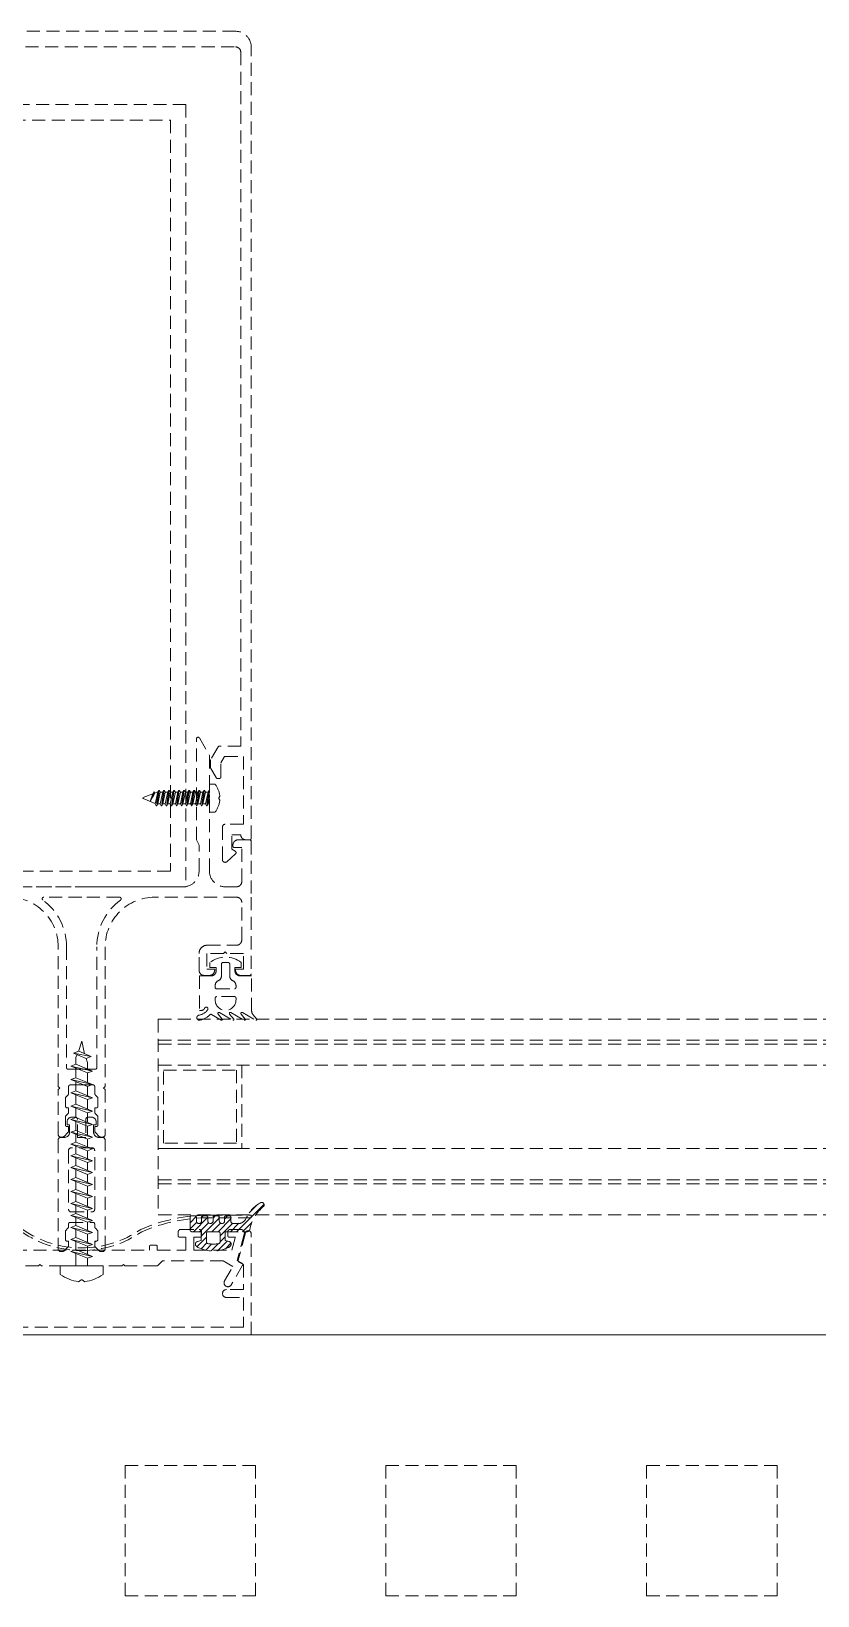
# Model space of a CAD drawing. Extents: x -1457 to 23780, y -2071 to 4205.
# Drawn here: x 4488.2 to 4503.28, y 315 to 345 of the extents above; entities that cross this region are included whole.
import ezdxf

# ---------------------------------------------------------------- set-up
doc = ezdxf.new("R2010")
doc.units = 0
doc.header["$MEASUREMENT"] = 0
doc.linetypes.add('HIDDEN', pattern=[0.375, 0.25, -0.125])
doc.layers.get('0').update_dxf_attribs({"color": 9, "lineweight": 9})
doc.layers.add('M-TEFRIS2-015', color=129, linetype='Continuous', lineweight=9)

# ---------------------------------------------------------------- blocks, each defined once
blk = doc.blocks.new('vid u')
at = {"lineweight": 5, "ltscale": 0.5}
for p, q in [((-18170.57, 6486.66), (-18169.57, 6487.03)), ((-18167.16, 6486.01), (-18170.57, 6486.66)), ((-18168.16, 6485.65), (-18170.57, 6486.66)), ((-18169.89, 6486.38), (-18170.1, 6485.93)), ((-18169.01, 6488.98), (-18169.59, 6487.02)), ((-18169.57, 6487.03), (-18167.16, 6486.01)), ((-18169.01, 6488.98), (-18168.46, 6486.56)), ((-18167.16, 6486.01), (-18168.16, 6485.65)), ((-18171.11, 6484.16), (-18170.11, 6484.53)), ((-18167.91, 6482.87), (-18171.11, 6484.16)), ((-18166.91, 6483.23), (-18171.11, 6484.16)), ((-18170.11, 6484.53), (-18170.11, 6485.84)), ((-18170.11, 6484.53), (-18166.91, 6483.23)), ((-18170.11, 6484.53), (-18166.91, 6483.23)), ((-18170.11, 6481.97), (-18170.11, 6483.76)), ((-18168.16, 6485.65), (-18167.93, 6484.98)), ((-18167.91, 6483.64), (-18167.91, 6484.91)), ((-18166.91, 6483.23), (-18167.91, 6482.87)), ((-18171.11, 6481.61), (-18170.11, 6481.97)), ((-18167.91, 6480.31), (-18171.11, 6481.61)), ((-18166.91, 6480.68), (-18171.11, 6481.61)), ((-18170.11, 6481.97), (-18166.91, 6480.68)), ((-18170.11, 6481.97), (-18166.91, 6480.68)), ((-18170.11, 6479.42), (-18170.11, 6481.2)), ((-18167.91, 6481.08), (-18167.91, 6482.87)), ((-18166.91, 6480.68), (-18167.91, 6480.31)), ((-18167.91, 6478.53), (-18167.91, 6480.31)), ((-18171.11, 6479.06), (-18170.11, 6479.42)), ((-18167.91, 6477.76), (-18171.11, 6479.06)), ((-18166.91, 6478.12), (-18171.11, 6479.06)), ((-18170.11, 6479.42), (-18166.91, 6478.12)), ((-18170.11, 6479.42), (-18166.91, 6478.12)), ((-18170.11, 6476.87), (-18170.11, 6478.65)), ((-18166.91, 6478.12), (-18167.91, 6477.76)), ((-18167.91, 6475.97), (-18167.91, 6477.76)), ((-18171.11, 6476.5), (-18170.11, 6476.87)), ((-18167.91, 6475.2), (-18171.11, 6476.5)), ((-18166.91, 6475.57), (-18171.11, 6476.5)), ((-18171.11, 6473.95), (-18170.11, 6474.31)), ((-18170.11, 6476.87), (-18166.91, 6475.57)), ((-18170.11, 6476.87), (-18166.91, 6475.57)), ((-18170.11, 6474.31), (-18170.11, 6476.1)), ((-18170.11, 6474.31), (-18166.91, 6473.01)), ((-18170.11, 6474.31), (-18166.91, 6473.01)), ((-18166.91, 6475.57), (-18167.91, 6475.2)), ((-18167.91, 6473.42), (-18167.91, 6475.2)), ((-18167.91, 6472.65), (-18171.11, 6473.95)), ((-18166.91, 6473.01), (-18171.11, 6473.95)), ((-18171.11, 6471.49), (-18170.11, 6471.86)), ((-18167.91, 6470.2), (-18171.11, 6471.49)), ((-18166.91, 6470.56), (-18171.11, 6471.49)), ((-18170.11, 6471.86), (-18170.11, 6473.54)), ((-18170.11, 6471.86), (-18166.91, 6470.56)), ((-18170.11, 6471.86), (-18166.91, 6470.56)), ((-18170.11, 6469.6), (-18170.11, 6471.14)), ((-18166.91, 6473.01), (-18167.91, 6472.65)), ((-18167.91, 6470.97), (-18167.91, 6472.65)), ((-18171.11, 6469.24), (-18170.11, 6469.6)), ((-18167.91, 6467.94), (-18171.11, 6469.24)), ((-18166.91, 6468.31), (-18171.11, 6469.24)), ((-18170.11, 6469.6), (-18166.91, 6468.31)), ((-18170.11, 6469.6), (-18166.91, 6468.31)), ((-18170.11, 6467.35), (-18170.11, 6468.89)), ((-18166.91, 6470.56), (-18167.91, 6470.2)), ((-18167.91, 6468.71), (-18167.91, 6470.2)), ((-18166.91, 6468.31), (-18167.91, 6467.94)), ((-18171.11, 6466.99), (-18170.11, 6467.35)), ((-18167.91, 6465.69), (-18171.11, 6466.99)), ((-18166.91, 6466.05), (-18171.11, 6466.99)), ((-18171.11, 6464.73), (-18170.11, 6465.1)), ((-18170.11, 6467.35), (-18166.91, 6466.05)), ((-18170.11, 6467.35), (-18166.91, 6466.05)), ((-18170.11, 6465.1), (-18170.11, 6466.63)), ((-18170.11, 6465.1), (-18166.91, 6463.8)), ((-18170.11, 6465.1), (-18166.91, 6463.8)), ((-18167.91, 6466.46), (-18167.91, 6467.94)), ((-18166.91, 6466.05), (-18167.91, 6465.69)), ((-18167.91, 6464.2), (-18167.91, 6465.69)), ((-18167.91, 6463.43), (-18171.11, 6464.73)), ((-18166.91, 6463.8), (-18171.11, 6464.73)), ((-18171.11, 6462.43), (-18170.11, 6462.8)), ((-18167.91, 6461.14), (-18171.11, 6462.43)), ((-18166.91, 6461.5), (-18171.11, 6462.43)), ((-18170.11, 6462.8), (-18170.11, 6464.38)), ((-18170.11, 6462.8), (-18166.91, 6461.5)), ((-18170.11, 6462.8), (-18166.91, 6461.5)), ((-18170.11, 6460.5), (-18170.11, 6462.03)), ((-18166.91, 6463.8), (-18167.91, 6463.43)), ((-18167.91, 6461.91), (-18167.91, 6463.43)), ((-18171.11, 6460.14), (-18170.11, 6460.5)), ((-18167.91, 6458.84), (-18171.11, 6460.14)), ((-18166.91, 6459.2), (-18171.11, 6460.14)), ((-18170.11, 6460.5), (-18166.91, 6459.2)), ((-18170.11, 6460.5), (-18166.91, 6459.2)), ((-18170.11, 6458.2), (-18170.11, 6459.73)), ((-18166.91, 6461.5), (-18167.91, 6461.14)), ((-18167.91, 6459.61), (-18167.91, 6461.14)), ((-18166.91, 6459.2), (-18167.91, 6458.84)), ((-18171.11, 6457.84), (-18170.11, 6458.2)), ((-18167.91, 6456.54), (-18171.11, 6457.84)), ((-18166.91, 6456.91), (-18171.11, 6457.84)), ((-18170.11, 6458.2), (-18166.91, 6456.91)), ((-18170.11, 6455.91), (-18170.11, 6457.44)), ((-18167.91, 6457.31), (-18167.91, 6458.84)), ((-18166.91, 6456.91), (-18167.91, 6456.54)), ((-18167.91, 6455.02), (-18167.91, 6456.54)), ((-18171.11, 6455.55), (-18170.11, 6455.91)), ((-18167.91, 6454.25), (-18171.11, 6455.55)), ((-18166.91, 6454.61), (-18171.11, 6455.55)), ((-18171.11, 6453.25), (-18170.11, 6453.61)), ((-18166.91, 6452.31), (-18171.11, 6453.25)), ((-18167.91, 6451.95), (-18171.11, 6453.25)), ((-18170.11, 6455.91), (-18166.91, 6454.61)), ((-18170.11, 6453.61), (-18170.11, 6455.14)), ((-18170.11, 6453.61), (-18166.91, 6452.31)), ((-18170.11, 6453.61), (-18166.91, 6452.31)), ((-18166.91, 6454.61), (-18167.91, 6454.25)), ((-18167.91, 6452.72), (-18167.91, 6454.25)), ((-18170.11, 6451.31), (-18171.11, 6450.94)), ((-18167.91, 6449.65), (-18171.11, 6450.94)), ((-18171.11, 6450.94), (-18166.91, 6450.01)), ((-18170.11, 6451.31), (-18170.11, 6452.84)), ((-18166.91, 6450.01), (-18170.11, 6451.31)), ((-18170.11, 6449.01), (-18170.11, 6450.54)), ((-18166.91, 6452.31), (-18167.91, 6451.95)), ((-18167.91, 6450.42), (-18167.91, 6451.95)), ((-18166.91, 6450.01), (-18167.91, 6449.65)), ((-18171.11, 6448.64), (-18170.11, 6449.01)), ((-18167.91, 6447.35), (-18171.11, 6448.64)), ((-18166.91, 6447.71), (-18171.11, 6448.64)), ((-18170.11, 6449.01), (-18166.91, 6447.71)), ((-18170.11, 6445.88), (-18170.11, 6448.24)), ((-18167.91, 6448.12), (-18167.91, 6449.65)), ((-18166.91, 6447.71), (-18167.91, 6447.35)), ((-18167.91, 6445.88), (-18167.91, 6447.35)), ((-18164.91, 6445.88), (-18173.11, 6445.88)), ((-18173.11, 6444.22), (-18173.11, 6445.88)), ((-18164.91, 6444.22), (-18164.91, 6445.88))]:
    blk.add_line(p, q, dxfattribs=at)
blk.add_lwpolyline([(-18169.59, 6442.85), (-18169.14, 6443.18), (-18168.89, 6443.18), (-18168.43, 6442.85)], dxfattribs=at)
for centre, radius, start, end in [((-18169.91, 6485.84), 0.2, 155.3251, 180), ((-18168.11, 6484.91), 0.2, 0, 19.1116), ((-18168.56, 6450.67), 7.89, 234.7573, 262.4905), ((-18169.46, 6450.67), 7.89, 277.5095, 305.2427)]:
    blk.add_arc(centre, radius, start, end, dxfattribs=at)

msp = doc.modelspace()

# ---------------------------------------------------------------- hatches: boundary and pattern name
at = {"layer": 'M-TEFRIS2-015', "linetype": 'HIDDEN', "lineweight": 0}
h = msp.add_hatch(dxfattribs=at)
h.set_pattern_fill('LINE', color=256, scale=0.666667, angle=585, style=0)
h.set_pattern_definition([(45, (4435.084096, 201.40813), (-0.058925565, 0.058925565), [])])
edge = h.paths.add_edge_path()
edge.add_arc((4492.891, 321.984), 0.625, 117.2, 157.3388)
edge.add_arc((4492.17, 322.298), 0.162, 270.1027, 332.96, ccw=False)
edge.add_line((4492.17, 322.137), (4492.089, 322.137))
edge.add_line((4492.089, 322.137), (4492.076, 322.137))
edge.add_line((4492.076, 322.137), (4492.068, 322.137))
edge.add_line((4492.068, 322.137), (4492.061, 322.139))
edge.add_line((4492.061, 322.139), (4492.054, 322.142))
edge.add_line((4492.054, 322.142), (4492.047, 322.146))
edge.add_line((4492.047, 322.146), (4492.04, 322.151))
edge.add_line((4492.04, 322.151), (4492.035, 322.158))
edge.add_line((4492.035, 322.158), (4492.031, 322.165))
edge.add_line((4492.031, 322.165), (4492.028, 322.172))
edge.add_line((4492.028, 322.172), (4492.026, 322.187))
edge.add_line((4492.026, 322.187), (4492.026, 322.262))
edge.add_line((4492.026, 322.262), (4492.025, 322.265))
edge.add_line((4492.025, 322.265), (4492.025, 322.268))
edge.add_line((4492.025, 322.268), (4492.024, 322.271))
edge.add_line((4492.024, 322.271), (4492.022, 322.274))
edge.add_line((4492.022, 322.274), (4492.02, 322.276))
edge.add_line((4492.02, 322.276), (4492.017, 322.279))
edge.add_line((4492.017, 322.279), (4492.014, 322.28))
edge.add_line((4492.014, 322.28), (4492.011, 322.281))
edge.add_line((4492.011, 322.281), (4492.006, 322.282))
edge.add_line((4492.006, 322.282), (4491.926, 322.282))
edge.add_line((4491.926, 322.282), (4491.923, 322.282))
edge.add_line((4491.923, 322.282), (4491.92, 322.281))
edge.add_line((4491.92, 322.281), (4491.917, 322.28))
edge.add_line((4491.917, 322.28), (4491.914, 322.279))
edge.add_line((4491.914, 322.279), (4491.911, 322.276))
edge.add_line((4491.911, 322.276), (4491.909, 322.274))
edge.add_line((4491.909, 322.274), (4491.908, 322.271))
edge.add_line((4491.908, 322.271), (4491.906, 322.268))
edge.add_line((4491.906, 322.268), (4491.906, 322.262))
edge.add_line((4491.906, 322.262), (4491.906, 322.187))
edge.add_line((4491.906, 322.187), (4491.905, 322.179))
edge.add_line((4491.905, 322.179), (4491.903, 322.172))
edge.add_line((4491.903, 322.172), (4491.9, 322.165))
edge.add_line((4491.9, 322.165), (4491.896, 322.158))
edge.add_line((4491.896, 322.158), (4491.891, 322.151))
edge.add_line((4491.891, 322.151), (4491.885, 322.146))
edge.add_line((4491.885, 322.146), (4491.878, 322.142))
edge.add_line((4491.878, 322.142), (4491.87, 322.139))
edge.add_line((4491.87, 322.139), (4491.856, 322.137))
edge.add_line((4491.856, 322.137), (4491.848, 322.137))
edge.add_line((4491.848, 322.137), (4491.841, 322.139))
edge.add_line((4491.841, 322.139), (4491.834, 322.142))
edge.add_line((4491.834, 322.142), (4491.827, 322.146))
edge.add_line((4491.827, 322.146), (4491.82, 322.151))
edge.add_line((4491.82, 322.151), (4491.815, 322.158))
edge.add_line((4491.815, 322.158), (4491.811, 322.165))
edge.add_line((4491.811, 322.165), (4491.808, 322.172))
edge.add_line((4491.808, 322.172), (4491.806, 322.187))
edge.add_line((4491.806, 322.187), (4491.806, 322.262))
edge.add_line((4491.806, 322.262), (4491.805, 322.265))
edge.add_line((4491.805, 322.265), (4491.805, 322.268))
edge.add_line((4491.805, 322.268), (4491.804, 322.271))
edge.add_line((4491.804, 322.271), (4491.802, 322.274))
edge.add_line((4491.802, 322.274), (4491.8, 322.276))
edge.add_line((4491.8, 322.276), (4491.797, 322.279))
edge.add_line((4491.797, 322.279), (4491.794, 322.28))
edge.add_line((4491.794, 322.28), (4491.791, 322.281))
edge.add_line((4491.791, 322.281), (4491.786, 322.282))
edge.add_line((4491.786, 322.282), (4491.706, 322.282))
edge.add_line((4491.706, 322.282), (4491.703, 322.282))
edge.add_line((4491.703, 322.282), (4491.7, 322.281))
edge.add_line((4491.7, 322.281), (4491.697, 322.28))
edge.add_line((4491.697, 322.28), (4491.694, 322.279))
edge.add_line((4491.694, 322.279), (4491.691, 322.276))
edge.add_line((4491.691, 322.276), (4491.689, 322.274))
edge.add_line((4491.689, 322.274), (4491.688, 322.271))
edge.add_line((4491.688, 322.271), (4491.686, 322.268))
edge.add_line((4491.686, 322.268), (4491.686, 322.262))
edge.add_line((4491.686, 322.262), (4491.686, 322.187))
edge.add_line((4491.686, 322.187), (4491.685, 322.179))
edge.add_line((4491.685, 322.179), (4491.683, 322.172))
edge.add_line((4491.683, 322.172), (4491.68, 322.165))
edge.add_line((4491.68, 322.165), (4491.676, 322.158))
edge.add_line((4491.676, 322.158), (4491.671, 322.151))
edge.add_line((4491.671, 322.151), (4491.665, 322.146))
edge.add_line((4491.665, 322.146), (4491.658, 322.142))
edge.add_line((4491.658, 322.142), (4491.65, 322.139))
edge.add_line((4491.65, 322.139), (4491.636, 322.137))
edge.add_line((4491.636, 322.137), (4491.628, 322.137))
edge.add_line((4491.628, 322.137), (4491.621, 322.139))
edge.add_line((4491.621, 322.139), (4491.614, 322.142))
edge.add_line((4491.614, 322.142), (4491.607, 322.146))
edge.add_line((4491.607, 322.146), (4491.6, 322.151))
edge.add_line((4491.6, 322.151), (4491.595, 322.158))
edge.add_line((4491.595, 322.158), (4491.591, 322.165))
edge.add_line((4491.591, 322.165), (4491.588, 322.172))
edge.add_line((4491.588, 322.172), (4491.586, 322.187))
edge.add_line((4491.586, 322.187), (4491.586, 322.262))
edge.add_line((4491.586, 322.262), (4491.585, 322.265))
edge.add_line((4491.585, 322.265), (4491.585, 322.268))
edge.add_line((4491.585, 322.268), (4491.584, 322.271))
edge.add_line((4491.584, 322.271), (4491.582, 322.274))
edge.add_line((4491.582, 322.274), (4491.58, 322.276))
edge.add_line((4491.58, 322.276), (4491.577, 322.279))
edge.add_line((4491.577, 322.279), (4491.574, 322.28))
edge.add_line((4491.574, 322.28), (4491.571, 322.281))
edge.add_line((4491.571, 322.281), (4491.566, 322.282))
edge.add_line((4491.566, 322.282), (4491.486, 322.282))
edge.add_line((4491.486, 322.282), (4491.483, 322.282))
edge.add_line((4491.483, 322.282), (4491.48, 322.281))
edge.add_line((4491.48, 322.281), (4491.477, 322.28))
edge.add_line((4491.477, 322.28), (4491.474, 322.279))
edge.add_line((4491.474, 322.279), (4491.471, 322.276))
edge.add_line((4491.471, 322.276), (4491.469, 322.274))
edge.add_line((4491.469, 322.274), (4491.468, 322.271))
edge.add_line((4491.468, 322.271), (4491.466, 322.268))
edge.add_line((4491.466, 322.268), (4491.466, 322.262))
edge.add_line((4491.466, 322.262), (4491.466, 322.187))
edge.add_line((4491.466, 322.187), (4491.465, 322.179))
edge.add_line((4491.465, 322.179), (4491.463, 322.172))
edge.add_line((4491.463, 322.172), (4491.46, 322.165))
edge.add_line((4491.46, 322.165), (4491.456, 322.158))
edge.add_line((4491.456, 322.158), (4491.451, 322.151))
edge.add_line((4491.451, 322.151), (4491.445, 322.146))
edge.add_line((4491.445, 322.146), (4491.438, 322.142))
edge.add_line((4491.438, 322.142), (4491.43, 322.139))
edge.add_line((4491.43, 322.139), (4491.416, 322.137))
edge.add_line((4491.416, 322.137), (4491.408, 322.137))
edge.add_line((4491.408, 322.137), (4491.401, 322.139))
edge.add_line((4491.401, 322.139), (4491.394, 322.142))
edge.add_line((4491.394, 322.142), (4491.387, 322.146))
edge.add_line((4491.387, 322.146), (4491.38, 322.151))
edge.add_line((4491.38, 322.151), (4491.375, 322.158))
edge.add_line((4491.375, 322.158), (4491.371, 322.165))
edge.add_line((4491.371, 322.165), (4491.368, 322.172))
edge.add_line((4491.368, 322.172), (4491.366, 322.187))
edge.add_line((4491.366, 322.187), (4491.366, 322.262))
edge.add_line((4491.366, 322.262), (4491.365, 322.265))
edge.add_line((4491.365, 322.265), (4491.365, 322.268))
edge.add_line((4491.365, 322.268), (4491.364, 322.271))
edge.add_line((4491.364, 322.271), (4491.362, 322.274))
edge.add_line((4491.362, 322.274), (4491.36, 322.276))
edge.add_line((4491.36, 322.276), (4491.357, 322.279))
edge.add_line((4491.357, 322.279), (4491.354, 322.28))
edge.add_line((4491.354, 322.28), (4491.351, 322.281))
edge.add_line((4491.351, 322.281), (4491.346, 322.282))
edge.add_line((4491.346, 322.282), (4491.266, 322.282))
edge.add_line((4491.266, 322.282), (4491.263, 322.282))
edge.add_line((4491.263, 322.282), (4491.26, 322.282))
edge.add_line((4491.26, 322.282), (4491.257, 322.28))
edge.add_line((4491.257, 322.28), (4491.254, 322.279))
edge.add_line((4491.254, 322.279), (4491.251, 322.277))
edge.add_line((4491.251, 322.277), (4491.249, 322.274))
edge.add_line((4491.249, 322.274), (4491.248, 322.271))
edge.add_line((4491.248, 322.271), (4491.246, 322.268))
edge.add_line((4491.246, 322.268), (4491.246, 322.262))
edge.add_line((4491.246, 322.262), (4491.246, 322.011))
edge.add_arc((4491.276, 322.011), 0.03, 180, 270)
edge.add_line((4491.276, 321.981), (4491.46, 321.981))
edge.add_line((4491.46, 321.981), (4491.46, 321.811))
edge.add_line((4491.46, 321.811), (4491.385, 321.791))
edge.add_arc((4491.397, 321.743), 0.05, 104.5985, 212.0394)
edge.add_arc((4491.44, 321.769), 0.1, 212.0394, 243.6122)
edge.add_arc((4491.69, 322.273), 0.662, 243.6122, 296.3878)
edge.add_arc((4491.94, 321.769), 0.1, 296.3878, 327.9606)
edge.add_arc((4491.982, 321.743), 0.05, 327.9606, 435.4015)
edge.add_line((4491.995, 321.791), (4491.92, 321.811))
edge.add_line((4491.92, 321.811), (4491.92, 321.981))
edge.add_line((4491.92, 321.981), (4492.34, 321.981))
edge.add_arc((4492.34, 322.031), 0.05, 270, 346.8402)
edge.add_arc((4493.138, 321.875), 0.763, 128.6618, 169.1202, ccw=False)
edge.add_arc((4492.618, 322.493), 0.0486, 333.0293, 465.4317)
edge = h.paths.add_edge_path(flags=16)
edge.add_arc((4491.79, 321.783), 0.03, 280.824, 360)
edge.add_line((4491.82, 321.783), (4491.82, 321.951))
edge.add_arc((4491.79, 321.951), 0.03, 360, 450)
edge.add_line((4491.79, 321.981), (4491.59, 321.981))
edge.add_arc((4491.59, 321.951), 0.03, 90, 180)
edge.add_line((4491.56, 321.951), (4491.56, 321.783))
edge.add_arc((4491.59, 321.783), 0.03, 180, 259.176)
edge.add_arc((4491.69, 322.306), 0.562, 259.176, 280.824)

# ---------------------------------------------------------------- linework, layer by layer
for p, q in [((4490.342, 330.295), (4490.349, 330.305)), ((4490.349, 330.305), (4490.529, 330.379)), ((4490.569, 330.393), (4490.481, 330.227)), ((4490.481, 330.227), (4490.529, 330.379)), ((4490.549, 330.414), (4490.527, 330.315)), ((4490.527, 330.315), (4490.541, 330.341)), ((4490.529, 330.379), (4490.549, 330.414)), ((4490.541, 330.341), (4490.557, 330.414)), ((4490.549, 330.414), (4490.557, 330.414)), ((4490.557, 330.414), (4490.569, 330.393)), ((4490.569, 330.393), (4490.608, 330.407)), ((4490.577, 330.183), (4490.625, 330.407)), ((4490.645, 330.441), (4490.597, 330.148)), ((4490.605, 330.148), (4490.653, 330.441)), ((4490.608, 330.407), (4490.625, 330.407)), ((4490.625, 330.407), (4490.645, 330.441)), ((4490.645, 330.441), (4490.653, 330.441)), ((4490.653, 330.441), (4490.673, 330.407)), ((4490.673, 330.183), (4490.722, 330.407)), ((4490.673, 330.407), (4490.722, 330.407)), ((4490.742, 330.441), (4490.693, 330.148)), ((4490.701, 330.148), (4490.75, 330.441)), ((4490.77, 330.407), (4490.721, 330.183)), ((4490.722, 330.407), (4490.742, 330.441)), ((4490.75, 330.441), (4490.742, 330.441)), ((4490.75, 330.441), (4490.77, 330.407)), ((4490.77, 330.183), (4490.818, 330.407)), ((4490.77, 330.407), (4490.818, 330.407)), ((4490.838, 330.441), (4490.79, 330.148)), ((4490.798, 330.148), (4490.846, 330.441)), ((4490.818, 330.407), (4490.838, 330.441)), ((4490.866, 330.407), (4490.818, 330.183)), ((4490.846, 330.441), (4490.838, 330.441)), ((4490.846, 330.441), (4490.866, 330.407)), ((4490.915, 330.407), (4490.866, 330.407)), ((4490.866, 330.183), (4490.915, 330.407)), ((4490.935, 330.441), (4490.886, 330.148)), ((4490.894, 330.148), (4490.943, 330.441)), ((4490.963, 330.407), (4490.914, 330.183)), ((4490.915, 330.407), (4490.935, 330.441)), ((4490.943, 330.441), (4490.935, 330.441)), ((4490.943, 330.441), (4490.963, 330.407)), ((4490.963, 330.183), (4491.011, 330.407)), ((4490.963, 330.407), (4491.011, 330.407)), ((4491.031, 330.441), (4490.983, 330.148)), ((4490.991, 330.148), (4491.039, 330.441)), ((4491.011, 330.407), (4491.031, 330.441)), ((4491.059, 330.407), (4491.011, 330.183)), ((4491.031, 330.441), (4491.039, 330.441)), ((4491.039, 330.441), (4491.059, 330.407)), ((4491.059, 330.407), (4491.107, 330.407)), ((4491.059, 330.183), (4491.107, 330.407)), ((4491.127, 330.441), (4491.079, 330.148)), ((4491.087, 330.148), (4491.135, 330.441)), ((4491.107, 330.407), (4491.127, 330.441)), ((4491.155, 330.407), (4491.107, 330.183)), ((4491.135, 330.441), (4491.127, 330.441)), ((4491.135, 330.441), (4491.155, 330.407)), ((4491.344, 330.407), (4491.155, 330.407)), ((4491.156, 330.183), (4491.204, 330.407)), ((4491.224, 330.441), (4491.176, 330.148)), ((4491.184, 330.148), (4491.232, 330.441)), ((4491.204, 330.407), (4491.224, 330.441)), ((4491.252, 330.407), (4491.204, 330.183)), ((4491.224, 330.441), (4491.232, 330.441)), ((4491.232, 330.441), (4491.252, 330.407)), ((4491.252, 330.183), (4491.3, 330.407)), ((4491.252, 330.407), (4491.3, 330.407)), ((4491.32, 330.441), (4491.272, 330.148)), ((4491.28, 330.148), (4491.328, 330.441)), ((4491.3, 330.407), (4491.32, 330.441)), ((4491.348, 330.407), (4491.3, 330.183)), ((4491.32, 330.441), (4491.328, 330.441)), ((4491.328, 330.441), (4491.348, 330.407)), ((4491.348, 330.407), (4491.397, 330.407)), ((4491.349, 330.183), (4491.397, 330.407)), ((4491.417, 330.441), (4491.369, 330.148)), ((4491.377, 330.148), (4491.425, 330.441)), ((4491.397, 330.407), (4491.417, 330.441)), ((4491.445, 330.407), (4491.397, 330.183)), ((4491.417, 330.441), (4491.425, 330.441)), ((4491.425, 330.441), (4491.445, 330.407)), ((4491.445, 330.407), (4491.493, 330.407)), ((4491.445, 330.183), (4491.493, 330.407)), ((4491.513, 330.441), (4491.465, 330.148)), ((4491.473, 330.148), (4491.521, 330.441)), ((4491.493, 330.407), (4491.513, 330.441)), ((4491.541, 330.407), (4491.493, 330.183)), ((4491.513, 330.441), (4491.521, 330.441)), ((4491.521, 330.441), (4491.541, 330.407)), ((4491.541, 330.407), (4491.59, 330.407)), ((4491.541, 330.183), (4491.59, 330.407)), ((4491.61, 330.441), (4491.561, 330.148)), ((4491.569, 330.148), (4491.617, 330.435)), ((4491.617, 330.309), (4491.589, 330.183)), ((4491.59, 330.407), (4491.61, 330.441)), ((4491.61, 330.441), (4491.617, 330.441)), ((4491.726, 330.565), (4491.617, 330.565)), ((4491.617, 330.024), (4491.617, 330.565)), ((4490.349, 330.285), (4490.342, 330.295)), ((4490.579, 330.193), (4490.349, 330.285)), ((4490.577, 330.183), (4490.579, 330.193)), ((4490.597, 330.148), (4490.577, 330.183)), ((4490.605, 330.148), (4490.597, 330.148)), ((4490.625, 330.183), (4490.605, 330.148)), ((4490.673, 330.183), (4490.625, 330.183)), ((4490.693, 330.148), (4490.673, 330.183)), ((4490.701, 330.148), (4490.693, 330.148)), ((4490.721, 330.183), (4490.701, 330.148)), ((4490.721, 330.183), (4490.701, 330.148)), ((4490.77, 330.183), (4490.721, 330.183)), ((4490.79, 330.148), (4490.77, 330.183)), ((4490.798, 330.148), (4490.79, 330.148)), ((4490.818, 330.183), (4490.798, 330.148)), ((4490.818, 330.183), (4490.798, 330.148)), ((4490.866, 330.183), (4490.818, 330.183)), ((4490.886, 330.148), (4490.866, 330.183)), ((4490.894, 330.148), (4490.886, 330.148)), ((4490.914, 330.183), (4490.894, 330.148)), ((4490.914, 330.183), (4490.894, 330.148)), ((4490.914, 330.183), (4490.963, 330.183)), ((4490.983, 330.148), (4490.963, 330.183)), ((4490.991, 330.148), (4490.983, 330.148)), ((4491.011, 330.183), (4490.991, 330.148)), ((4491.011, 330.183), (4490.991, 330.148)), ((4491.059, 330.183), (4491.011, 330.183)), ((4491.079, 330.148), (4491.059, 330.183)), ((4491.087, 330.148), (4491.079, 330.148)), ((4491.107, 330.183), (4491.087, 330.148)), ((4491.107, 330.183), (4491.087, 330.148)), ((4491.156, 330.183), (4491.107, 330.183)), ((4491.156, 330.183), (4491.107, 330.183)), ((4491.176, 330.148), (4491.156, 330.183)), ((4491.184, 330.148), (4491.176, 330.148)), ((4491.204, 330.183), (4491.184, 330.148)), ((4491.204, 330.183), (4491.184, 330.148)), ((4491.204, 330.183), (4491.392, 330.183)), ((4491.252, 330.183), (4491.204, 330.183)), ((4491.252, 330.183), (4491.204, 330.183)), ((4491.272, 330.148), (4491.252, 330.183)), ((4491.28, 330.148), (4491.272, 330.148)), ((4491.3, 330.183), (4491.28, 330.148)), ((4491.3, 330.183), (4491.28, 330.148)), ((4491.349, 330.183), (4491.3, 330.183)), ((4491.349, 330.183), (4491.3, 330.183)), ((4491.369, 330.148), (4491.349, 330.183)), ((4491.377, 330.148), (4491.369, 330.148)), ((4491.397, 330.183), (4491.377, 330.148)), ((4491.397, 330.183), (4491.377, 330.148)), ((4491.445, 330.183), (4491.397, 330.183)), ((4491.465, 330.148), (4491.445, 330.183)), ((4491.473, 330.148), (4491.465, 330.148)), ((4491.493, 330.183), (4491.473, 330.148)), ((4491.493, 330.183), (4491.473, 330.148)), ((4491.493, 330.183), (4491.541, 330.183)), ((4491.561, 330.148), (4491.541, 330.183)), ((4491.569, 330.148), (4491.561, 330.148)), ((4491.589, 330.183), (4491.569, 330.148)), ((4491.589, 330.183), (4491.569, 330.148)), ((4491.589, 330.183), (4491.617, 330.183)), ((4491.726, 330.024), (4491.617, 330.024)), ((4490.636, 326.053), (4490.636, 322.301)), ((4490.636, 326.053), (4613.795, 326.053)), ((4490.636, 325.653), (4613.795, 325.653)), ((4490.636, 325.577), (4613.795, 325.577)), ((4490.636, 325.177), (4613.795, 325.177)), ((4488.886, 324.079), (4488.886, 324.029)), ((4488.886, 324.029), (4488.936, 324.029)), ((4488.936, 324.029), (4488.936, 323.889)), ((4489.036, 324.179), (4488.986, 324.179)), ((4489.086, 323.789), (4489.086, 324.129)), ((4489.246, 324.129), (4489.246, 323.789)), ((4489.346, 324.179), (4489.296, 324.179)), ((4489.396, 323.889), (4489.396, 324.029)), ((4489.396, 324.029), (4489.446, 324.029)), ((4489.446, 324.029), (4489.446, 324.079)), ((4488.716, 323.739), (4488.716, 321.649)), ((4488.836, 323.789), (4488.766, 323.789)), ((4489.246, 323.789), (4489.086, 323.789)), ((4489.566, 323.789), (4489.496, 323.789)), ((4489.616, 321.649), (4489.616, 323.739)), ((4488.916, 323.539), (4488.916, 322.409)), ((4489.366, 323.589), (4488.966, 323.589)), ((4489.416, 322.409), (4489.416, 323.539)), ((4490.636, 323.577), (4613.795, 323.577)), ((4490.636, 322.977), (4613.795, 322.977)), ((4490.636, 322.901), (4613.795, 322.901)), ((4488.966, 322.359), (4489.366, 322.359)), ((4490.636, 322.301), (4613.795, 322.301)), ((4488.856, 321.999), (4488.902, 322.045)), ((4488.856, 321.829), (4488.856, 321.999)), ((4488.916, 322.08), (4488.916, 322.129)), ((4488.946, 322.159), (4489.386, 322.159)), ((4489.416, 322.129), (4489.416, 322.08)), ((4489.431, 322.045), (4489.476, 321.999)), ((4489.476, 321.999), (4489.476, 321.829)), ((4488.831, 321.614), (4488.902, 321.685)), ((4488.916, 321.799), (4488.886, 321.799)), ((4488.916, 321.72), (4488.916, 321.799)), ((4489.446, 321.799), (4489.416, 321.799)), ((4489.416, 321.799), (4489.416, 321.72)), ((4489.416, 321.779), (4489.436, 321.799)), ((4489.431, 321.685), (4489.502, 321.614)), ((4488.766, 321.599), (4488.796, 321.599)), ((4489.537, 321.599), (4489.566, 321.599)), ((4025.505, 320), (4787.5, 320)), ((4787.5, 320), (4025.505, 320)), ((4490, 320), (4490, 320)), ((4492.5, 320), (4492.5, 320)), ((4495, 320), (4495, 320)), ((4497.5, 320), (4497.5, 320)), ((4500, 320), (4500, 320)), ((4502.5, 320), (4502.5, 320)), ((4490, 317.5), (4492.5, 317.5)), ((4490, 315), (4490, 317.5)), ((4492.5, 315), (4492.5, 317.5)), ((4495, 317.5), (4497.5, 317.5)), ((4495, 315), (4495, 317.5)), ((4497.5, 315), (4497.5, 317.5)), ((4500, 317.5), (4502.5, 317.5)), ((4500, 315), (4500, 317.5)), ((4502.5, 315), (4502.5, 317.5)), ((4490, 315), (4492.5, 315)), ((4495, 315), (4497.5, 315)), ((4500, 315), (4502.5, 315))]:
    msp.add_line(p, q, dxfattribs=at)
for points in [[(4486.217, 344.7), (4492.117, 344.7), (4492.117, 344.7, -0.414214), (4492.217, 344.6), (4492.217, 331.293), (4491.81, 331.293, 0.267949), (4491.784, 331.278), (4491.641, 331.03, 0.131652), (4491.637, 331.015), (4491.637, 330.881, 0.131652), (4491.641, 330.866), (4491.743, 330.688, 0.267949), (4491.769, 330.673), (4491.807, 330.673, 0.414214), (4491.837, 330.703), (4491.837, 330.969), (4491.908, 331.093), (4492.267, 331.093), (4492.267, 329.793), (4491.917, 329.793, 0.414214), (4491.867, 329.743), (4491.867, 329.113, 0.650971), (4491.95, 329.076), (4492.117, 329.227, 0.508142), (4492.112, 329.275), (4492.047, 329.313), (4492.047, 329.593), (4492.217, 329.593, 0.432363), (4492.317, 329.495), (4492.387, 329.495, 0.477393), (4492.417, 329.523), (4492.417, 344.7, 0.414214), (4492.117, 345), (4492.117, 345), (4486.217, 345, 0.414214)], [(4487.217, 328.595), (4489.167, 328.595), (4491.117, 328.595, 0.414214), (4491.417, 328.895), (4491.417, 329.395), (4491.367, 329.497), (4491.367, 331.433, -0.767327), (4491.423, 331.448), (4491.617, 331.112), (4491.617, 330.325), (4491.587, 330.295), (4491.617, 330.265), (4491.617, 328.895, 0.414214), (4491.917, 328.595), (4492.137, 328.595, 0.414214), (4492.237, 328.695), (4492.237, 329.345), (4492.097, 329.345, -0.414214), (4492.067, 329.375), (4492.067, 329.395, -0.414214), (4492.167, 329.495), (4492.387, 329.495, -0.414214), (4492.417, 329.465), (4492.417, 328.395), (4492.417, 326.925, -0.414214), (4492.387, 326.895), (4492.217, 326.895, -0.414214), (4492.117, 326.995), (4492.117, 327.015), (4492.267, 327.015), (4492.267, 327.315), (4491.947, 327.315), (4491.917, 327.345), (4491.887, 327.315), (4491.567, 327.315), (4491.567, 327.015), (4491.717, 327.015), (4491.717, 326.995, -0.414214), (4491.617, 326.895), (4491.517, 326.895, -0.414214), (4491.417, 326.995), (4491.417, 327.315, -0.414214), (4491.577, 327.475), (4492.137, 327.475, 0.414214), (4492.237, 327.575), (4492.237, 328.295, 0.414214), (4492.137, 328.395), (4490.567, 328.395, 0.414214), (4489.617, 327.445), (4489.617, 324.765), (4489.587, 324.735), (4489.617, 324.705), (4489.617, 323.845, -0.414214), (4489.567, 323.795), (4489.537, 323.795, -0.198912), (4489.502, 323.809), (4489.431, 323.88, -0.198912), (4489.417, 323.916), (4489.417, 323.995), (4489.447, 323.995, 0.414214), (4489.477, 324.025), (4489.477, 324.195), (4489.431, 324.24, -0.198912), (4489.417, 324.276), (4489.417, 324.355), (4489.447, 324.355, 0.414214), (4489.477, 324.385), (4489.477, 324.555), (4489.431, 324.6, -0.198912), (4489.417, 324.636), (4489.417, 324.765, 0.414214), (4489.387, 324.795), (4489.167, 324.795), (4488.947, 324.795, 0.414214), (4488.917, 324.765), (4488.917, 324.636, -0.198912), (4488.902, 324.6), (4488.857, 324.555), (4488.857, 324.385, 0.414214), (4488.887, 324.355), (4488.917, 324.355), (4488.917, 324.276, -0.198912), (4488.902, 324.24), (4488.857, 324.195), (4488.857, 324.025, 0.414214), (4488.887, 323.995), (4488.917, 323.995), (4488.917, 323.916, -0.198912), (4488.902, 323.88), (4488.831, 323.809, -0.198912), (4488.796, 323.795), (4488.767, 323.795, -0.414214), (4488.717, 323.845), (4488.717, 324.705), (4488.747, 324.735), (4488.717, 324.765), (4488.717, 327.445, 0.414214), (4487.767, 328.395)], [(4492.417, 322.298), (4492.417, 322.248), (4491.618, 322.248, 0.10228), (4490.322, 321.98, -0.152313), (4489.167, 321.62, -0.152313), (4488.011, 321.98, 0.159108), (4487.322, 322.248), (4486.144, 322.248), (4486.144, 322.298), (4487.323, 322.298, -0.158967), (4488.041, 322.02, 0.152054), (4489.167, 321.67, 0.152944), (4490.298, 322.024, -0.10266), (4491.618, 322.298), (4492.417, 322.298)], [(4487.867, 321.624), (4490.467, 321.624), (4490.467, 321.694, -0.414214), (4490.497, 321.724), (4490.587, 321.724, -0.414214), (4490.617, 321.694), (4490.617, 321.624), (4491.167, 321.624), (4491.167, 321.874), (4491.047, 321.874, -0.414214), (4491.017, 321.904), (4491.017, 321.974, -0.414214), (4491.067, 322.024), (4491.417, 322.024, -0.414214), (4491.467, 321.974), (4491.467, 321.904, -0.414214), (4491.437, 321.874), (4491.317, 321.874), (4491.317, 321.624), (4492.047, 321.624), (4492.114, 321.874), (4491.997, 321.874, -0.414214), (4491.967, 321.904), (4491.967, 321.974, -0.414214), (4492.017, 322.024), (4492.212, 322.024, -0.493145), (4492.284, 321.93), (4492.15, 321.43), (4492.242, 321.377, -0.414214), (4492.253, 321.336), (4492.036, 320.962, -1), (4491.907, 321.037), (4492.068, 321.316), (4491.88, 321.424), (4490.717, 321.424), (4490.625, 321.333, -0.198912), (4490.604, 321.324), (4489.997, 321.324), (4489.967, 321.354), (4489.937, 321.324), (4489.167, 321.324), (4488.397, 321.324), (4488.367, 321.354), (4488.337, 321.324), (4487.729, 321.324, -0.198912)]]:
    msp.add_lwpolyline(points, format="xyb", dxfattribs=at)
for points in [[(4487.167, 343.595), (4491.167, 343.595), (4491.167, 328.595), (4487.167, 328.595)], [(4487.467, 343.295), (4490.867, 343.295), (4490.867, 328.895), (4487.467, 328.895)], [(4490.636, 323.577), (4490.636, 325.177), (4492.236, 325.177), (4492.236, 323.577)], [(4490.736, 323.677), (4490.736, 325.077), (4492.136, 325.077), (4492.136, 323.677)]]:
    msp.add_lwpolyline(points, close=True, dxfattribs=at)
for points in [[(4490.673, 330.407), (4490.625, 330.183)], [(4491.817, 330.333), (4491.794, 330.303), (4491.794, 330.287), (4491.817, 330.257)]]:
    msp.add_lwpolyline(points, dxfattribs=at)
for points in [[(4489.427, 325.095, 0.414214), (4489.457, 325.125), (4489.457, 327.445, -0.239182), (4489.911, 328.341, 0.725247), (4489.893, 328.395), (4489.167, 328.395), (4488.44, 328.395, 0.725247), (4488.422, 328.341, -0.239182), (4488.877, 327.445), (4488.877, 325.125, 0.414214), (4488.907, 325.095), (4489.167, 325.095)], [(4492.206, 326.885, -0.414214), (4492.106, 326.985), (4492.106, 327.045), (4492.226, 327.045), (4492.226, 327.145, 0.333333), (4491.626, 327.145), (4491.626, 327.045), (4491.746, 327.045), (4491.746, 326.985, -0.414214), (4491.646, 326.885), (4491.426, 326.885), (4491.426, 326.225), (4491.465, 326.225, 0.307685), (4491.525, 326.266, -1.128702), (4491.582, 326.235, -0.201212), (4491.424, 326.135, 0.978531), (4491.425, 326.035, 0.1613), (4491.631, 326.145, -0.307572), (4491.653, 326.147), (4491.844, 326.037, 0.8391), (4491.863, 326.059), (4491.784, 326.154, -0.8391), (4491.809, 326.184), (4492.064, 326.037, 0.8391), (4492.083, 326.059), (4492.004, 326.154, -0.8391), (4492.029, 326.184), (4492.284, 326.037, 0.8391), (4492.303, 326.059), (4492.224, 326.154, -0.8391), (4492.249, 326.184), (4492.504, 326.037, 0.8391), (4492.523, 326.059), (4492.449, 326.147, -0.176327), (4492.426, 326.212), (4492.426, 326.885)], [(4492.006, 326.885), (4492.006, 327.111, 0.375047), (4491.98, 327.141, 0.067879), (4491.871, 327.141, 0.375047), (4491.846, 327.111), (4491.846, 326.885, -0.298217), (4491.786, 326.793, 0.298217), (4491.726, 326.701), (4491.726, 326.668, 0.414214), (4491.756, 326.638), (4492.096, 326.638, 0.414214), (4492.126, 326.668), (4492.126, 326.701, 0.298217), (4492.066, 326.793, -0.298217)], [(4491.726, 326.458), (4491.726, 326.425, 1), (4492.126, 326.425), (4492.126, 326.458, 0.414214), (4492.096, 326.488), (4491.756, 326.488, 0.414214)], [(4492.605, 322.54, 0.176952), (4492.314, 322.225, -0.281357), (4492.17, 322.137), (4492.089, 322.137), (4492.076, 322.137), (4492.068, 322.137), (4492.061, 322.139), (4492.054, 322.142), (4492.047, 322.146), (4492.04, 322.151), (4492.035, 322.158), (4492.031, 322.165), (4492.028, 322.172), (4492.026, 322.187), (4492.026, 322.262), (4492.025, 322.265), (4492.025, 322.268), (4492.024, 322.271), (4492.022, 322.274), (4492.02, 322.276), (4492.017, 322.279), (4492.014, 322.28), (4492.011, 322.281), (4492.006, 322.282), (4491.926, 322.282), (4491.923, 322.282), (4491.92, 322.281), (4491.917, 322.28), (4491.914, 322.279), (4491.911, 322.276), (4491.909, 322.274), (4491.908, 322.271), (4491.906, 322.268), (4491.906, 322.262), (4491.906, 322.187), (4491.905, 322.179), (4491.903, 322.172), (4491.9, 322.165), (4491.896, 322.158), (4491.891, 322.151), (4491.885, 322.146), (4491.878, 322.142), (4491.87, 322.139), (4491.856, 322.137), (4491.848, 322.137), (4491.841, 322.139), (4491.834, 322.142), (4491.827, 322.146), (4491.82, 322.151), (4491.815, 322.158), (4491.811, 322.165), (4491.808, 322.172), (4491.806, 322.187), (4491.806, 322.262), (4491.805, 322.265), (4491.805, 322.268), (4491.804, 322.271), (4491.802, 322.274), (4491.8, 322.276), (4491.797, 322.279), (4491.794, 322.28), (4491.791, 322.281), (4491.786, 322.282), (4491.706, 322.282), (4491.703, 322.282), (4491.7, 322.281), (4491.697, 322.28), (4491.694, 322.279), (4491.691, 322.276), (4491.689, 322.274), (4491.688, 322.271), (4491.686, 322.268), (4491.686, 322.262), (4491.686, 322.187), (4491.685, 322.179), (4491.683, 322.172), (4491.68, 322.165), (4491.676, 322.158), (4491.671, 322.151), (4491.665, 322.146), (4491.658, 322.142), (4491.65, 322.139), (4491.636, 322.137), (4491.628, 322.137), (4491.621, 322.139), (4491.614, 322.142), (4491.607, 322.146), (4491.6, 322.151), (4491.595, 322.158), (4491.591, 322.165), (4491.588, 322.172), (4491.586, 322.187), (4491.586, 322.262), (4491.585, 322.265), (4491.585, 322.268), (4491.584, 322.271), (4491.582, 322.274), (4491.58, 322.276), (4491.577, 322.279), (4491.574, 322.28), (4491.571, 322.281), (4491.566, 322.282), (4491.486, 322.282), (4491.483, 322.282), (4491.48, 322.281), (4491.477, 322.28), (4491.474, 322.279), (4491.471, 322.276), (4491.469, 322.274), (4491.468, 322.271), (4491.466, 322.268), (4491.466, 322.262), (4491.466, 322.187), (4491.465, 322.179), (4491.463, 322.172), (4491.46, 322.165), (4491.456, 322.158), (4491.451, 322.151), (4491.445, 322.146), (4491.438, 322.142), (4491.43, 322.139), (4491.416, 322.137), (4491.408, 322.137), (4491.401, 322.139), (4491.394, 322.142), (4491.387, 322.146), (4491.38, 322.151), (4491.375, 322.158), (4491.371, 322.165), (4491.368, 322.172), (4491.366, 322.187), (4491.366, 322.262), (4491.365, 322.265), (4491.365, 322.268), (4491.364, 322.271), (4491.362, 322.274), (4491.36, 322.276), (4491.357, 322.279), (4491.354, 322.28), (4491.351, 322.281), (4491.346, 322.282), (4491.266, 322.282), (4491.263, 322.282), (4491.26, 322.282), (4491.257, 322.28), (4491.254, 322.279), (4491.251, 322.277), (4491.249, 322.274), (4491.248, 322.271), (4491.246, 322.268), (4491.246, 322.262), (4491.246, 322.011, 0.414214), (4491.276, 321.981), (4491.46, 321.981), (4491.46, 321.811), (4491.385, 321.791, 0.506456), (4491.355, 321.716, 0.13864), (4491.395, 321.68, 0.234436), (4491.984, 321.68, 0.13864), (4492.025, 321.716, 0.506456), (4491.995, 321.791), (4491.92, 321.811), (4491.92, 321.981), (4492.34, 321.981, 0.348434), (4492.388, 322.019, -0.17839), (4492.661, 322.471, 0.651907)], [(4486.067, 320.15), (4486.067, 320.72), (4486.392, 320.72, 1), (4486.392, 320.87), (4486.067, 320.87), (4486.067, 321.35), (4486.152, 321.399, 0.339454), (4486.166, 321.433), (4486.025, 321.959, 0.876976), (4485.917, 321.945), (4485.917, 320), (4492.417, 320), (4492.417, 321.945, 0.876976), (4492.309, 321.959), (4492.168, 321.433, 0.339454), (4492.182, 321.399), (4492.267, 321.35), (4492.267, 320.87), (4491.942, 320.87, 1), (4491.942, 320.72), (4492.267, 320.72), (4492.267, 320.15)], [(4491.795, 321.753, 0.359904), (4491.82, 321.783), (4491.82, 321.951, 0.414214), (4491.79, 321.981), (4491.59, 321.981, 0.414214), (4491.56, 321.951), (4491.56, 321.783, 0.359904), (4491.584, 321.753, 0.094739)], [(4491.795, 321.753, 0.359904), (4491.82, 321.783), (4491.82, 321.951, 0.414214), (4491.79, 321.981), (4491.59, 321.981, 0.414214), (4491.56, 321.951), (4491.56, 321.783, 0.359904), (4491.584, 321.753, 0.094739)]]:
    msp.add_lwpolyline(points, format="xyb", close=True, dxfattribs=at)
for centre, radius, start, end in [((4491.301, 330.265), 0.521, 7.5095, 35.2427), ((4491.301, 330.325), 0.521, 324.7573, 352.4905), ((4488.986, 324.079), 0.1, 90, 180), ((4489.036, 324.129), 0.05, 0, 90), ((4489.296, 324.129), 0.05, 90, 180), ((4489.346, 324.079), 0.1, 360, 90), ((4488.766, 323.739), 0.05, 90, 180), ((4488.836, 323.889), 0.1, 270, 360), ((4489.496, 323.889), 0.1, 180, 270), ((4489.566, 323.739), 0.05, 0, 90), ((4488.966, 323.539), 0.05, 90, 180), ((4489.366, 323.539), 0.05, 0, 90), ((4488.966, 322.409), 0.05, 180, 270), ((4489.366, 322.409), 0.05, 270, 0), ((4488.866, 322.08), 0.05, 315, 360), ((4488.946, 322.129), 0.03, 90, 180), ((4489.386, 322.129), 0.03, 0, 90), ((4489.466, 322.08), 0.05, 180, 225), ((4488.766, 321.649), 0.05, 180, 270), ((4488.796, 321.649), 0.05, 270, 315), ((4488.886, 321.829), 0.03, 180, 270), ((4488.866, 321.72), 0.05, 315, 360), ((4489.466, 321.72), 0.05, 180, 225), ((4489.446, 321.829), 0.03, 270, 0), ((4489.537, 321.649), 0.05, 225, 270), ((4489.566, 321.649), 0.05, 270, 0)]:
    msp.add_arc(centre, radius, start, end, dxfattribs=at)

# ---------------------------------------------------------------- block references
at = {"layer": 'M-TEFRIS2-015', "linetype": 'HIDDEN', "lineweight": 0, "xscale": 0.0999999999985448, "yscale": 0.0999999999985448, "zscale": 0.0999999999985448}
msp.add_blockref('vid u', (6306.068, -323.263), dxfattribs=at)

doc.saveas('drawing.dxf')
